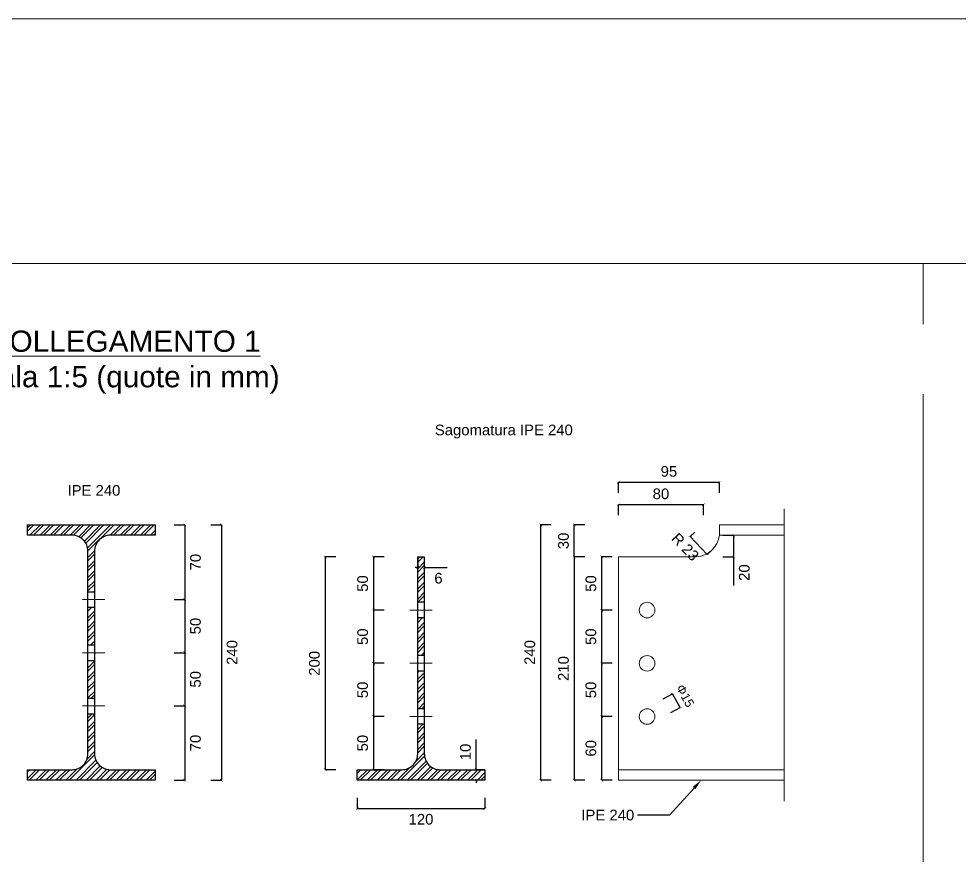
# Model space of a CAD drawing. Header units: millimetres. Extents: x 1415 to 3549, y 2194 to 4677.
# Drawn here: x 1782.547 to 1783.43, y 2313.634 to 2314.42 of the extents above; entities that cross this region are included whole.
import ezdxf
from ezdxf import colors
from ezdxf.entities.mleader import LeaderData, LeaderLine
from ezdxf.math import Vec2, Vec3

# ---------------------------------------------------------------- set-up
doc = ezdxf.new("R2010")
doc.units = ezdxf.units.MM
doc.linetypes.add('ACAD_ISO02W100', pattern=[15, 12, -3])
doc.linetypes.add('DASHDOT', pattern=[1, 0.5, -0.25, 0, -0.25])
doc.layers.get('0').update_dxf_attribs({"plot": 0})
for name, color, linetype, lineweight in [('Layer3', 7, 'Continuous', 15), ('Layer4', 7, 'Continuous', 15), ('quote', 252, 'Continuous', 5), ('sezionato particolari', 7, 'Continuous', 30), ('sezione', 18, 'ACAD_ISO02W100', 20)]:
    doc.layers.add(name, color=color, linetype=linetype, lineweight=lineweight)
doc.layers.add('retini', color=7, linetype='DASHDOT', lineweight=9, true_color=0x636466)
doc.styles.get("Standard").update_dxf_attribs({"font": 'arial.ttf'})
doc.dimstyles.new('quote acciaio', dxfattribs={"dimtxt": 0.01, "dimasz": 0.0025, "dimexe": 0, "dimexo": 0, "dimgap": 0.005, "dimtad": 2, "dimdec": 0, "dimlfac": 1000, "dimzin": 0, "dimdsep": 46, "dimtxsty": 'Standard', "dimblk": 'ARCHTICK', "dimcen": 0, "dimclre": 252, "dimadec": 0, "dimazin": 0, "dimtfac": 1, "dimtdec": 0, "dimtofl": 0, "dimtmove": 0, "dimatfit": 3, "dimfxl": 0.01, "dimfxlon": 1, "dimtolj": 1, "dimtzin": 0, "dimarcsym": 0})
pattern_1 = [(45, (0, 0), (-0.004714634464, 0.004714634464), []), (45, (0.003143, 0), (-0.004714634464, 0.004714634464), [])]

# ---------------------------------------------------------------- blocks, each defined once
blk = doc.blocks.new('_ArchTick')
at = {"color": 0, "linetype": 'ByBlock', "const_width": 0.15}
blk.add_lwpolyline([(-0.5, -0.5), (0.5, 0.5)], dxfattribs=at)
blk = doc.blocks.new('*D519')
at = {"layer": 'Defpoints', "color": 0, "transparency": 16777216}
for p in [(1782.92163, 2313.91389), (1782.83468, 2313.71389), (1782.92163, 2313.71389)]:
    blk.add_point(p, dxfattribs=at)
at = {"layer": 'quote', "color": 252, "lineweight": -2, "transparency": 16777216}
for p, q in [((1782.84468, 2313.91389), (1782.83468, 2313.91389)), ((1782.84468, 2313.71389), (1782.83468, 2313.71389))]:
    blk.add_line(p, q, dxfattribs=at)
at = {"layer": 'quote', "color": 0, "linetype": 'Continuous', "lineweight": -2, "transparency": 16777216}
blk.add_line((1782.83468, 2313.91389), (1782.83468, 2313.71389), dxfattribs=at)
at = {"layer": 'quote', "color": 0, "lineweight": -2, "transparency": 16777216, "xscale": 0.0025, "yscale": 0.0025, "zscale": 0.0025}
for p, rotation in [((1782.83468, 2313.91389), 90), ((1782.83468, 2313.71389), 270)]:
    blk.add_blockref('_ArchTick', p, dxfattribs=dict(at, rotation=rotation))
at = {"layer": 'quote', "color": 0, "transparency": 16777216, "insert": (1782.82458, 2313.81389), "char_height": 0.01, "attachment_point": 5, "rotation": 90}
blk.add_mtext('\\A1;200', dxfattribs=at)
blk = doc.blocks.new('*D487')
at = {"layer": 'Defpoints', "color": 0, "transparency": 16777216}
for p in [(1782.92163, 2313.91389), (1782.88, 2313.86389), (1782.89278, 2313.86389)]:
    blk.add_point(p, dxfattribs=at)
at = {"layer": 'quote', "color": 252, "lineweight": -2, "transparency": 16777216}
for p, q in [((1782.89, 2313.91389), (1782.88, 2313.91389)), ((1782.89, 2313.86389), (1782.88, 2313.86389))]:
    blk.add_line(p, q, dxfattribs=at)
at = {"layer": 'quote', "color": 0, "linetype": 'Continuous', "lineweight": -2, "transparency": 16777216}
blk.add_line((1782.88, 2313.91389), (1782.88, 2313.86389), dxfattribs=at)
at = {"layer": 'quote', "color": 0, "lineweight": -2, "transparency": 16777216, "xscale": 0.0025, "yscale": 0.0025, "zscale": 0.0025}
for p, rotation in [((1782.88, 2313.91389), 90), ((1782.88, 2313.86389), 270)]:
    blk.add_blockref('_ArchTick', p, dxfattribs=dict(at, rotation=rotation))
at = {"layer": 'quote', "color": 0, "transparency": 16777216, "insert": (1782.86989, 2313.88889), "char_height": 0.01, "attachment_point": 5, "rotation": 90}
blk.add_mtext('\\A1;50', dxfattribs=at)
blk = doc.blocks.new('*D488')
at = {"layer": 'Defpoints', "color": 0, "transparency": 16777216}
for p in [(1782.91419, 2313.86389), (1782.88, 2313.81389), (1782.90022, 2313.81389)]:
    blk.add_point(p, dxfattribs=at)
at = {"layer": 'quote', "color": 252, "lineweight": -2, "transparency": 16777216}
for p, q in [((1782.89, 2313.86389), (1782.88, 2313.86389)), ((1782.89, 2313.81389), (1782.88, 2313.81389))]:
    blk.add_line(p, q, dxfattribs=at)
at = {"layer": 'quote', "color": 0, "linetype": 'Continuous', "lineweight": -2, "transparency": 16777216}
blk.add_line((1782.88, 2313.86389), (1782.88, 2313.81389), dxfattribs=at)
at = {"layer": 'quote', "color": 0, "lineweight": -2, "transparency": 16777216, "xscale": 0.0025, "yscale": 0.0025, "zscale": 0.0025}
for p, rotation in [((1782.88, 2313.86389), 90), ((1782.88, 2313.81389), 270)]:
    blk.add_blockref('_ArchTick', p, dxfattribs=dict(at, rotation=rotation))
at = {"layer": 'quote', "color": 0, "transparency": 16777216, "insert": (1782.86989, 2313.83889), "char_height": 0.01, "attachment_point": 5, "rotation": 90}
blk.add_mtext('\\A1;50', dxfattribs=at)
blk = doc.blocks.new('*D489')
at = {"layer": 'Defpoints', "color": 0, "transparency": 16777216}
for p in [(1782.91419, 2313.81389), (1782.88, 2313.76389), (1782.90022, 2313.76389)]:
    blk.add_point(p, dxfattribs=at)
at = {"layer": 'quote', "color": 252, "lineweight": -2, "transparency": 16777216}
for p, q in [((1782.89, 2313.81389), (1782.88, 2313.81389)), ((1782.89, 2313.76389), (1782.88, 2313.76389))]:
    blk.add_line(p, q, dxfattribs=at)
at = {"layer": 'quote', "color": 0, "linetype": 'Continuous', "lineweight": -2, "transparency": 16777216}
blk.add_line((1782.88, 2313.81389), (1782.88, 2313.76389), dxfattribs=at)
at = {"layer": 'quote', "color": 0, "lineweight": -2, "transparency": 16777216, "xscale": 0.0025, "yscale": 0.0025, "zscale": 0.0025}
for p, rotation in [((1782.88, 2313.81389), 90), ((1782.88, 2313.76389), 270)]:
    blk.add_blockref('_ArchTick', p, dxfattribs=dict(at, rotation=rotation))
at = {"layer": 'quote', "color": 0, "transparency": 16777216, "insert": (1782.86989, 2313.78889), "char_height": 0.01, "attachment_point": 5, "rotation": 90}
blk.add_mtext('\\A1;50', dxfattribs=at)
blk = doc.blocks.new('*D490')
at = {"layer": 'Defpoints', "color": 0, "transparency": 16777216}
for p in [(1782.91946, 2313.76389), (1782.88, 2313.71389), (1782.90022, 2313.71389)]:
    blk.add_point(p, dxfattribs=at)
at = {"layer": 'quote', "color": 252, "lineweight": -2, "transparency": 16777216}
for p, q in [((1782.89, 2313.76389), (1782.88, 2313.76389)), ((1782.89, 2313.71389), (1782.88, 2313.71389))]:
    blk.add_line(p, q, dxfattribs=at)
at = {"layer": 'quote', "color": 0, "linetype": 'Continuous', "lineweight": -2, "transparency": 16777216}
blk.add_line((1782.88, 2313.76389), (1782.88, 2313.71389), dxfattribs=at)
at = {"layer": 'quote', "color": 0, "lineweight": -2, "transparency": 16777216, "xscale": 0.0025, "yscale": 0.0025, "zscale": 0.0025}
for p, rotation in [((1782.88, 2313.76389), 90), ((1782.88, 2313.71389), 270)]:
    blk.add_blockref('_ArchTick', p, dxfattribs=dict(at, rotation=rotation))
at = {"layer": 'quote', "color": 0, "transparency": 16777216, "insert": (1782.86989, 2313.73889), "char_height": 0.01, "attachment_point": 5, "rotation": 90}
blk.add_mtext('\\A1;50', dxfattribs=at)
blk = doc.blocks.new('*D520')
at = {"layer": 'Defpoints', "color": 0, "transparency": 16777216}
for p in [(1782.86473, 2313.70409), (1782.98473, 2313.70409), (1782.98473, 2313.67736)]:
    blk.add_point(p, dxfattribs=at)
at = {"layer": 'quote', "color": 252, "lineweight": -2, "transparency": 16777216}
for p, q in [((1782.86473, 2313.68736), (1782.86473, 2313.67736)), ((1782.98473, 2313.68736), (1782.98473, 2313.67736))]:
    blk.add_line(p, q, dxfattribs=at)
at = {"layer": 'quote', "color": 0, "linetype": 'Continuous', "lineweight": -2, "transparency": 16777216}
blk.add_line((1782.86473, 2313.67736), (1782.98473, 2313.67736), dxfattribs=at)
at = {"layer": 'quote', "color": 0, "lineweight": -2, "transparency": 16777216, "xscale": 0.0025, "yscale": 0.0025, "zscale": 0.0025, "rotation": 180}
blk.add_blockref('_ArchTick', (1782.86473, 2313.67736), dxfattribs=at)
at = {"layer": 'quote', "color": 0, "lineweight": -2, "transparency": 16777216, "xscale": 0.0025, "yscale": 0.0025, "zscale": 0.0025}
blk.add_blockref('_ArchTick', (1782.98473, 2313.67736), dxfattribs=at)
at = {"layer": 'quote', "color": 0, "transparency": 16777216, "insert": (1782.92473, 2313.66725), "char_height": 0.01, "attachment_point": 5}
blk.add_mtext('\\A1;120', dxfattribs=at)
blk = doc.blocks.new('*D521')
at = {"layer": 'Defpoints', "color": 0, "transparency": 16777216}
for p in [(1782.92163, 2313.91389), (1782.92783, 2313.91389), (1782.92783, 2313.90392)]:
    blk.add_point(p, dxfattribs=at)
at = {"layer": 'quote', "color": 252, "lineweight": -2, "transparency": 16777216}
for p, q in [((1782.92163, 2313.91389), (1782.92163, 2313.90392)), ((1782.92783, 2313.91389), (1782.92783, 2313.90392))]:
    blk.add_line(p, q, dxfattribs=at)
at = {"layer": 'quote', "color": 0, "linetype": 'Continuous', "lineweight": -2, "transparency": 16777216}
for p, q in [((1782.92163, 2313.90392), (1782.91913, 2313.90392)), ((1782.92783, 2313.90392), (1782.94944, 2313.90392))]:
    blk.add_line(p, q, dxfattribs=at)
at = {"layer": 'quote', "color": 0, "lineweight": -2, "transparency": 16777216, "xscale": 0.0025, "yscale": 0.0025, "zscale": 0.0025}
blk.add_blockref('_ArchTick', (1782.92163, 2313.90392), dxfattribs=at)
at = {"layer": 'quote', "color": 0, "lineweight": -2, "transparency": 16777216, "xscale": 0.0025, "yscale": 0.0025, "zscale": 0.0025, "rotation": 180}
blk.add_blockref('_ArchTick', (1782.92783, 2313.90392), dxfattribs=at)
at = {"layer": 'quote', "color": 0, "transparency": 16777216, "insert": (1782.94114, 2313.89381), "char_height": 0.01, "attachment_point": 5}
blk.add_mtext('\\A1;6', dxfattribs=at)
blk = doc.blocks.new('*D523')
at = {"layer": 'Defpoints', "color": 0, "transparency": 16777216}
for p in [(1782.97661, 2313.71389), (1782.98473, 2313.71389), (1782.98473, 2313.70409)]:
    blk.add_point(p, dxfattribs=at)
at = {"layer": 'quote', "color": 0, "linetype": 'Continuous', "lineweight": -2, "transparency": 16777216}
for p, q in [((1782.97661, 2313.71389), (1782.97661, 2313.74224)), ((1782.97661, 2313.70409), (1782.97661, 2313.70159))]:
    blk.add_line(p, q, dxfattribs=at)
at = {"layer": 'quote', "color": 252, "lineweight": -2, "transparency": 16777216}
for p, q in [((1782.98473, 2313.71389), (1782.97661, 2313.71389)), ((1782.98473, 2313.70409), (1782.97661, 2313.70409))]:
    blk.add_line(p, q, dxfattribs=at)
at = {"layer": 'quote', "color": 0, "lineweight": -2, "transparency": 16777216, "xscale": 0.0025, "yscale": 0.0025, "zscale": 0.0025}
for p, rotation in [((1782.97661, 2313.71389), 270), ((1782.97661, 2313.70409), 90)]:
    blk.add_blockref('_ArchTick', p, dxfattribs=dict(at, rotation=rotation))
at = {"layer": 'quote', "color": 0, "transparency": 16777216, "insert": (1782.96651, 2313.73057), "char_height": 0.01, "attachment_point": 5, "rotation": 90}
blk.add_mtext('\\A1;10', dxfattribs=at)
blk = doc.blocks.new('*D524')
at = {"layer": 'Defpoints', "color": 0, "transparency": 16777216}
for p in [(1783.09451, 2313.76389), (1783.13719, 2313.76389), (1783.11019, 2313.70409)]:
    blk.add_point(p, dxfattribs=at)
at = {"layer": 'quote', "color": 252, "lineweight": -2, "transparency": 16777216}
for p, q in [((1783.10451, 2313.76389), (1783.09451, 2313.76389)), ((1783.10451, 2313.70409), (1783.09451, 2313.70409))]:
    blk.add_line(p, q, dxfattribs=at)
at = {"layer": 'quote', "color": 0, "linetype": 'Continuous', "lineweight": -2, "transparency": 16777216}
blk.add_line((1783.09451, 2313.70409), (1783.09451, 2313.76389), dxfattribs=at)
at = {"layer": 'quote', "color": 0, "lineweight": -2, "transparency": 16777216, "xscale": 0.0025, "yscale": 0.0025, "zscale": 0.0025}
for p, rotation in [((1783.09451, 2313.76389), 90), ((1783.09451, 2313.70409), 270)]:
    blk.add_blockref('_ArchTick', p, dxfattribs=dict(at, rotation=rotation))
at = {"layer": 'quote', "color": 0, "transparency": 16777216, "insert": (1783.0844, 2313.73399), "char_height": 0.01, "attachment_point": 5, "rotation": 90}
blk.add_mtext('\\A1;60', dxfattribs=at)
blk = doc.blocks.new('*D525')
at = {"layer": 'Defpoints', "color": 0, "transparency": 16777216}
for p in [(1783.09451, 2313.81389), (1783.13719, 2313.81389), (1783.13719, 2313.76389)]:
    blk.add_point(p, dxfattribs=at)
at = {"layer": 'quote', "color": 252, "lineweight": -2, "transparency": 16777216}
for p, q in [((1783.10451, 2313.81389), (1783.09451, 2313.81389)), ((1783.10451, 2313.76389), (1783.09451, 2313.76389))]:
    blk.add_line(p, q, dxfattribs=at)
at = {"layer": 'quote', "color": 0, "linetype": 'Continuous', "lineweight": -2, "transparency": 16777216}
blk.add_line((1783.09451, 2313.76389), (1783.09451, 2313.81389), dxfattribs=at)
at = {"layer": 'quote', "color": 0, "lineweight": -2, "transparency": 16777216, "xscale": 0.0025, "yscale": 0.0025, "zscale": 0.0025}
for p, rotation in [((1783.09451, 2313.81389), 90), ((1783.09451, 2313.76389), 270)]:
    blk.add_blockref('_ArchTick', p, dxfattribs=dict(at, rotation=rotation))
at = {"layer": 'quote', "color": 0, "transparency": 16777216, "insert": (1783.0844, 2313.78889), "char_height": 0.01, "attachment_point": 5, "rotation": 90}
blk.add_mtext('\\A1;50', dxfattribs=at)
blk = doc.blocks.new('*D526')
at = {"layer": 'Defpoints', "color": 0, "transparency": 16777216}
for p in [(1783.09451, 2313.86389), (1783.13719, 2313.86389), (1783.13719, 2313.81389)]:
    blk.add_point(p, dxfattribs=at)
at = {"layer": 'quote', "color": 252, "lineweight": -2, "transparency": 16777216}
for p, q in [((1783.10451, 2313.86389), (1783.09451, 2313.86389)), ((1783.10451, 2313.81389), (1783.09451, 2313.81389))]:
    blk.add_line(p, q, dxfattribs=at)
at = {"layer": 'quote', "color": 0, "linetype": 'Continuous', "lineweight": -2, "transparency": 16777216}
blk.add_line((1783.09451, 2313.81389), (1783.09451, 2313.86389), dxfattribs=at)
at = {"layer": 'quote', "color": 0, "lineweight": -2, "transparency": 16777216, "xscale": 0.0025, "yscale": 0.0025, "zscale": 0.0025}
for p, rotation in [((1783.09451, 2313.86389), 90), ((1783.09451, 2313.81389), 270)]:
    blk.add_blockref('_ArchTick', p, dxfattribs=dict(at, rotation=rotation))
at = {"layer": 'quote', "color": 0, "transparency": 16777216, "insert": (1783.0844, 2313.83889), "char_height": 0.01, "attachment_point": 5, "rotation": 90}
blk.add_mtext('\\A1;50', dxfattribs=at)
blk = doc.blocks.new('*D527')
at = {"layer": 'Defpoints', "color": 0, "transparency": 16777216}
for p in [(1783.09451, 2313.91389), (1783.13719, 2313.91389), (1783.13719, 2313.86389)]:
    blk.add_point(p, dxfattribs=at)
at = {"layer": 'quote', "color": 252, "lineweight": -2, "transparency": 16777216}
for p, q in [((1783.10451, 2313.91389), (1783.09451, 2313.91389)), ((1783.10451, 2313.86389), (1783.09451, 2313.86389))]:
    blk.add_line(p, q, dxfattribs=at)
at = {"layer": 'quote', "color": 0, "linetype": 'Continuous', "lineweight": -2, "transparency": 16777216}
blk.add_line((1783.09451, 2313.86389), (1783.09451, 2313.91389), dxfattribs=at)
at = {"layer": 'quote', "color": 0, "lineweight": -2, "transparency": 16777216, "xscale": 0.0025, "yscale": 0.0025, "zscale": 0.0025}
for p, rotation in [((1783.09451, 2313.91389), 90), ((1783.09451, 2313.86389), 270)]:
    blk.add_blockref('_ArchTick', p, dxfattribs=dict(at, rotation=rotation))
at = {"layer": 'quote', "color": 0, "transparency": 16777216, "insert": (1783.0844, 2313.88889), "char_height": 0.01, "attachment_point": 5, "rotation": 90}
blk.add_mtext('\\A1;50', dxfattribs=at)
blk = doc.blocks.new('*D528')
at = {"layer": 'Defpoints', "color": 0, "transparency": 16777216}
for p in [(1783.06873, 2313.94409), (1783.20519, 2313.94409), (1783.11019, 2313.91389)]:
    blk.add_point(p, dxfattribs=at)
at = {"layer": 'quote', "color": 252, "lineweight": -2, "transparency": 16777216}
for p, q in [((1783.07873, 2313.94409), (1783.06873, 2313.94409)), ((1783.07873, 2313.91389), (1783.06873, 2313.91389))]:
    blk.add_line(p, q, dxfattribs=at)
at = {"layer": 'quote', "color": 0, "linetype": 'Continuous', "lineweight": -2, "transparency": 16777216}
blk.add_line((1783.06873, 2313.91389), (1783.06873, 2313.94409), dxfattribs=at)
at = {"layer": 'quote', "color": 0, "lineweight": -2, "transparency": 16777216, "xscale": 0.0025, "yscale": 0.0025, "zscale": 0.0025}
for p, rotation in [((1783.06873, 2313.94409), 90), ((1783.06873, 2313.91389), 270)]:
    blk.add_blockref('_ArchTick', p, dxfattribs=dict(at, rotation=rotation))
at = {"layer": 'quote', "color": 0, "transparency": 16777216, "insert": (1783.05863, 2313.92899), "char_height": 0.01, "attachment_point": 5, "rotation": 90}
blk.add_mtext('\\A1;30', dxfattribs=at)
blk = doc.blocks.new('*D506')
at = {"layer": 'Defpoints', "color": 0, "transparency": 16777216}
for p in [(1783.11019, 2313.91389), (1783.06873, 2313.70409), (1783.11019, 2313.70409)]:
    blk.add_point(p, dxfattribs=at)
at = {"layer": 'quote', "color": 252, "lineweight": -2, "transparency": 16777216}
for p, q in [((1783.07873, 2313.91389), (1783.06873, 2313.91389)), ((1783.07873, 2313.70409), (1783.06873, 2313.70409))]:
    blk.add_line(p, q, dxfattribs=at)
at = {"layer": 'quote', "color": 0, "linetype": 'Continuous', "lineweight": -2, "transparency": 16777216}
blk.add_line((1783.06873, 2313.91389), (1783.06873, 2313.70409), dxfattribs=at)
at = {"layer": 'quote', "color": 0, "lineweight": -2, "transparency": 16777216, "xscale": 0.0025, "yscale": 0.0025, "zscale": 0.0025}
for p, rotation in [((1783.06873, 2313.91389), 90), ((1783.06873, 2313.70409), 270)]:
    blk.add_blockref('_ArchTick', p, dxfattribs=dict(at, rotation=rotation))
at = {"layer": 'quote', "color": 0, "transparency": 16777216, "insert": (1783.05863, 2313.80899), "char_height": 0.01, "attachment_point": 5, "rotation": 90}
blk.add_mtext('\\A1;210', dxfattribs=at)
blk = doc.blocks.new('*D484')
at = {"layer": 'Defpoints', "color": 0, "transparency": 16777216}
for p in [(1783.19019, 2313.96301), (1783.11019, 2313.91389), (1783.19019, 2313.91389)]:
    blk.add_point(p, dxfattribs=at)
at = {"layer": 'quote', "color": 252, "lineweight": -2, "transparency": 16777216}
for p, q in [((1783.11019, 2313.95301), (1783.11019, 2313.96301)), ((1783.19019, 2313.95301), (1783.19019, 2313.96301))]:
    blk.add_line(p, q, dxfattribs=at)
at = {"layer": 'quote', "color": 0, "linetype": 'Continuous', "lineweight": -2, "transparency": 16777216}
blk.add_line((1783.11019, 2313.96301), (1783.19019, 2313.96301), dxfattribs=at)
at = {"layer": 'quote', "color": 0, "lineweight": -2, "transparency": 16777216, "xscale": 0.0025, "yscale": 0.0025, "zscale": 0.0025, "rotation": 180}
blk.add_blockref('_ArchTick', (1783.11019, 2313.96301), dxfattribs=at)
at = {"layer": 'quote', "color": 0, "lineweight": -2, "transparency": 16777216, "xscale": 0.0025, "yscale": 0.0025, "zscale": 0.0025}
blk.add_blockref('_ArchTick', (1783.19019, 2313.96301), dxfattribs=at)
at = {"layer": 'quote', "color": 0, "transparency": 16777216, "insert": (1783.15019, 2313.97312), "char_height": 0.01, "attachment_point": 5}
blk.add_mtext('\\A1;80', dxfattribs=at)
blk = doc.blocks.new('*D485')
at = {"layer": 'Defpoints', "color": 0, "transparency": 16777216}
for p in [(1783.20519, 2313.98412), (1783.20519, 2313.94409), (1783.11019, 2313.91389)]:
    blk.add_point(p, dxfattribs=at)
at = {"layer": 'quote', "color": 252, "lineweight": -2, "transparency": 16777216}
for p, q in [((1783.11019, 2313.97412), (1783.11019, 2313.98412)), ((1783.20519, 2313.97412), (1783.20519, 2313.98412))]:
    blk.add_line(p, q, dxfattribs=at)
at = {"layer": 'quote', "color": 0, "linetype": 'Continuous', "lineweight": -2, "transparency": 16777216}
blk.add_line((1783.11019, 2313.98412), (1783.20519, 2313.98412), dxfattribs=at)
at = {"layer": 'quote', "color": 0, "lineweight": -2, "transparency": 16777216, "xscale": 0.0025, "yscale": 0.0025, "zscale": 0.0025, "rotation": 180}
blk.add_blockref('_ArchTick', (1783.11019, 2313.98412), dxfattribs=at)
at = {"layer": 'quote', "color": 0, "lineweight": -2, "transparency": 16777216, "xscale": 0.0025, "yscale": 0.0025, "zscale": 0.0025}
blk.add_blockref('_ArchTick', (1783.20519, 2313.98412), dxfattribs=at)
at = {"layer": 'quote', "color": 0, "transparency": 16777216, "insert": (1783.15769, 2313.99423), "char_height": 0.01, "attachment_point": 5}
blk.add_mtext('\\A1;95', dxfattribs=at)
blk = doc.blocks.new('*D486')
at = {"layer": 'Defpoints', "color": 0, "transparency": 16777216}
for p in [(1783.20519, 2313.93429), (1783.18344, 2313.91389), (1783.21846, 2313.91389)]:
    blk.add_point(p, dxfattribs=at)
at = {"layer": 'quote', "color": 252, "lineweight": -2, "transparency": 16777216}
for p, q in [((1783.20846, 2313.93429), (1783.21846, 2313.93429)), ((1783.20846, 2313.91389), (1783.21846, 2313.91389))]:
    blk.add_line(p, q, dxfattribs=at)
at = {"layer": 'quote', "color": 0, "linetype": 'Continuous', "lineweight": -2, "transparency": 16777216}
for p, q in [((1783.21846, 2313.93429), (1783.21846, 2313.91389)), ((1783.21846, 2313.91389), (1783.21846, 2313.88693))]:
    blk.add_line(p, q, dxfattribs=at)
at = {"layer": 'quote', "color": 0, "lineweight": -2, "transparency": 16777216, "xscale": 0.0025, "yscale": 0.0025, "zscale": 0.0025}
for p, rotation in [((1783.21846, 2313.93429), 90), ((1783.21846, 2313.91389), 270)]:
    blk.add_blockref('_ArchTick', p, dxfattribs=dict(at, rotation=rotation))
at = {"layer": 'quote', "color": 0, "transparency": 16777216, "insert": (1783.22857, 2313.89916), "char_height": 0.01, "attachment_point": 5, "rotation": 90}
blk.add_mtext('\\A1;20', dxfattribs=at)
blk = doc.blocks.new('*D529')
at = {"layer": 'Defpoints', "color": 0, "transparency": 16777216}
for p in [(1783.17774, 2313.93308), (1783.18207, 2313.93714), (1783.19801, 2313.92016)]:
    blk.add_point(p, dxfattribs=at)
at = {"layer": 'quote', "color": 252, "lineweight": -2, "transparency": 16777216}
for p, q in [((1783.18207, 2313.93714), (1783.17774, 2313.93308)), ((1783.19801, 2313.92016), (1783.19368, 2313.9161))]:
    blk.add_line(p, q, dxfattribs=at)
at = {"layer": 'quote', "color": 0, "linetype": 'Continuous', "lineweight": -2, "transparency": 16777216}
blk.add_line((1783.19368, 2313.9161), (1783.17774, 2313.93308), dxfattribs=at)
at = {"layer": 'quote', "color": 0, "lineweight": -2, "transparency": 16777216, "xscale": 0.0025, "yscale": 0.0025, "zscale": 0.0025}
for p, rotation in [((1783.17774, 2313.93308), 133.1655309678249), ((1783.19368, 2313.9161), 313.1655309678248)]:
    blk.add_blockref('_ArchTick', p, dxfattribs=dict(at, rotation=rotation))
at = {"layer": 'quote', "color": 0, "transparency": 16777216, "insert": (1783.17308, 2313.92328), "char_height": 0.01, "attachment_point": 5, "rotation": 313.16553}
blk.add_mtext('\\A1;R 23', dxfattribs=at)
blk = doc.blocks.new('*D507')
at = {"layer": 'Defpoints', "color": 0, "transparency": 16777216}
for p in [(1783.16114, 2313.78528), (1783.13368, 2313.77034), (1783.14069, 2313.75745)]:
    blk.add_point(p, dxfattribs=at)
at = {"layer": 'quote', "color": 252, "lineweight": -2, "transparency": 16777216}
for p, q in [((1783.15236, 2313.7805), (1783.16114, 2313.78528)), ((1783.15937, 2313.76761), (1783.16815, 2313.77239))]:
    blk.add_line(p, q, dxfattribs=at)
at = {"layer": 'quote', "color": 0, "linetype": 'Continuous', "lineweight": -2, "transparency": 16777216}
blk.add_line((1783.16815, 2313.77239), (1783.16114, 2313.78528), dxfattribs=at)
at = {"layer": 'quote', "color": 0, "lineweight": -2, "transparency": 16777216, "xscale": 0.0025, "yscale": 0.0025, "zscale": 0.0025}
for p, rotation in [((1783.16114, 2313.78528), 118.551505204819), ((1783.16815, 2313.77239), 298.551505204819)]:
    blk.add_blockref('_ArchTick', p, dxfattribs=dict(at, rotation=rotation))
at = {"layer": 'quote', "color": 0, "transparency": 16777216, "insert": (1783.17294, 2313.78335), "char_height": 0.01, "attachment_point": 5, "rotation": 298.55151}
blk.add_mtext('\\A1;{\\H0.83333x;Φ15}', dxfattribs=at)
blk = doc.blocks.new('*D532')
at = {"layer": 'Defpoints', "color": 0, "transparency": 16777216}
for p in [(1783.20519, 2313.94409), (1783.03711, 2313.70409), (1783.20519, 2313.70409)]:
    blk.add_point(p, dxfattribs=at)
at = {"layer": 'quote', "color": 252, "lineweight": -2, "transparency": 16777216}
for p, q in [((1783.04711, 2313.94409), (1783.03711, 2313.94409)), ((1783.04711, 2313.70409), (1783.03711, 2313.70409))]:
    blk.add_line(p, q, dxfattribs=at)
at = {"layer": 'quote', "color": 0, "linetype": 'Continuous', "lineweight": -2, "transparency": 16777216}
blk.add_line((1783.03711, 2313.94409), (1783.03711, 2313.70409), dxfattribs=at)
at = {"layer": 'quote', "color": 0, "lineweight": -2, "transparency": 16777216, "xscale": 0.0025, "yscale": 0.0025, "zscale": 0.0025}
for p, rotation in [((1783.03711, 2313.94409), 90), ((1783.03711, 2313.70409), 270)]:
    blk.add_blockref('_ArchTick', p, dxfattribs=dict(at, rotation=rotation))
at = {"layer": 'quote', "color": 0, "transparency": 16777216, "insert": (1783.027, 2313.82409), "char_height": 0.01, "attachment_point": 5, "rotation": 90}
blk.add_mtext('\\A1;240', dxfattribs=at)
blk = doc.blocks.new('*D533')
at = {"layer": 'Defpoints', "color": 0, "transparency": 16777216}
for p in [(1782.55485, 2313.94409), (1782.61175, 2313.87389), (1782.70269, 2313.87389)]:
    blk.add_point(p, dxfattribs=at)
at = {"layer": 'quote', "color": 252, "lineweight": -2, "transparency": 16777216}
for p, q in [((1782.69269, 2313.94409), (1782.70269, 2313.94409)), ((1782.69269, 2313.87389), (1782.70269, 2313.87389))]:
    blk.add_line(p, q, dxfattribs=at)
at = {"layer": 'quote', "color": 0, "linetype": 'Continuous', "lineweight": -2, "transparency": 16777216}
blk.add_line((1782.70269, 2313.94409), (1782.70269, 2313.87389), dxfattribs=at)
at = {"layer": 'quote', "color": 0, "lineweight": -2, "transparency": 16777216, "xscale": 0.0025, "yscale": 0.0025, "zscale": 0.0025}
for p, rotation in [((1782.70269, 2313.94409), 90), ((1782.70269, 2313.87389), 270)]:
    blk.add_blockref('_ArchTick', p, dxfattribs=dict(at, rotation=rotation))
at = {"layer": 'quote', "color": 0, "transparency": 16777216, "insert": (1782.7128, 2313.90899), "char_height": 0.01, "attachment_point": 5, "rotation": 90}
blk.add_mtext('\\A1;70', dxfattribs=at)
blk = doc.blocks.new('*D534')
at = {"layer": 'Defpoints', "color": 0, "transparency": 16777216}
for p in [(1782.61175, 2313.87389), (1782.61175, 2313.82389), (1782.70269, 2313.82389)]:
    blk.add_point(p, dxfattribs=at)
at = {"layer": 'quote', "color": 252, "lineweight": -2, "transparency": 16777216}
for p, q in [((1782.69269, 2313.87389), (1782.70269, 2313.87389)), ((1782.69269, 2313.82389), (1782.70269, 2313.82389))]:
    blk.add_line(p, q, dxfattribs=at)
at = {"layer": 'quote', "color": 0, "linetype": 'Continuous', "lineweight": -2, "transparency": 16777216}
blk.add_line((1782.70269, 2313.87389), (1782.70269, 2313.82389), dxfattribs=at)
at = {"layer": 'quote', "color": 0, "lineweight": -2, "transparency": 16777216, "xscale": 0.0025, "yscale": 0.0025, "zscale": 0.0025}
for p, rotation in [((1782.70269, 2313.87389), 90), ((1782.70269, 2313.82389), 270)]:
    blk.add_blockref('_ArchTick', p, dxfattribs=dict(at, rotation=rotation))
at = {"layer": 'quote', "color": 0, "transparency": 16777216, "insert": (1782.7128, 2313.84889), "char_height": 0.01, "attachment_point": 5, "rotation": 90}
blk.add_mtext('\\A1;50', dxfattribs=at)
blk = doc.blocks.new('*D535')
at = {"layer": 'Defpoints', "color": 0, "transparency": 16777216}
for p in [(1782.61175, 2313.82389), (1782.61175, 2313.77389), (1782.70269, 2313.77389)]:
    blk.add_point(p, dxfattribs=at)
at = {"layer": 'quote', "color": 252, "lineweight": -2, "transparency": 16777216}
for p, q in [((1782.69269, 2313.82389), (1782.70269, 2313.82389)), ((1782.69269, 2313.77389), (1782.70269, 2313.77389))]:
    blk.add_line(p, q, dxfattribs=at)
at = {"layer": 'quote', "color": 0, "linetype": 'Continuous', "lineweight": -2, "transparency": 16777216}
blk.add_line((1782.70269, 2313.82389), (1782.70269, 2313.77389), dxfattribs=at)
at = {"layer": 'quote', "color": 0, "lineweight": -2, "transparency": 16777216, "xscale": 0.0025, "yscale": 0.0025, "zscale": 0.0025}
for p, rotation in [((1782.70269, 2313.82389), 90), ((1782.70269, 2313.77389), 270)]:
    blk.add_blockref('_ArchTick', p, dxfattribs=dict(at, rotation=rotation))
at = {"layer": 'quote', "color": 0, "transparency": 16777216, "insert": (1782.7128, 2313.79889), "char_height": 0.01, "attachment_point": 5, "rotation": 90}
blk.add_mtext('\\A1;50', dxfattribs=at)
blk = doc.blocks.new('*D536')
at = {"layer": 'Defpoints', "color": 0, "transparency": 16777216}
for p in [(1782.61175, 2313.77389), (1782.61175, 2313.70409), (1782.70269, 2313.70409)]:
    blk.add_point(p, dxfattribs=at)
at = {"layer": 'quote', "color": 252, "lineweight": -2, "transparency": 16777216}
for p, q in [((1782.69269, 2313.77389), (1782.70269, 2313.77389)), ((1782.69269, 2313.70409), (1782.70269, 2313.70409))]:
    blk.add_line(p, q, dxfattribs=at)
at = {"layer": 'quote', "color": 0, "linetype": 'Continuous', "lineweight": -2, "transparency": 16777216}
blk.add_line((1782.70269, 2313.77389), (1782.70269, 2313.70409), dxfattribs=at)
at = {"layer": 'quote', "color": 0, "lineweight": -2, "transparency": 16777216, "xscale": 0.0025, "yscale": 0.0025, "zscale": 0.0025}
for p, rotation in [((1782.70269, 2313.77389), 90), ((1782.70269, 2313.70409), 270)]:
    blk.add_blockref('_ArchTick', p, dxfattribs=dict(at, rotation=rotation))
at = {"layer": 'quote', "color": 0, "transparency": 16777216, "insert": (1782.7128, 2313.73899), "char_height": 0.01, "attachment_point": 5, "rotation": 90}
blk.add_mtext('\\A1;70', dxfattribs=at)
blk = doc.blocks.new('*D547')
at = {"layer": 'Defpoints', "color": 0, "transparency": 16777216}
for p in [(1782.55485, 2313.94409), (1782.55485, 2313.70409), (1782.73711, 2313.70409)]:
    blk.add_point(p, dxfattribs=at)
at = {"layer": 'quote', "color": 252, "lineweight": -2, "transparency": 16777216}
for p, q in [((1782.72711, 2313.94409), (1782.73711, 2313.94409)), ((1782.72711, 2313.70409), (1782.73711, 2313.70409))]:
    blk.add_line(p, q, dxfattribs=at)
at = {"layer": 'quote', "color": 0, "linetype": 'Continuous', "lineweight": -2, "transparency": 16777216}
blk.add_line((1782.73711, 2313.94409), (1782.73711, 2313.70409), dxfattribs=at)
at = {"layer": 'quote', "color": 0, "lineweight": -2, "transparency": 16777216, "xscale": 0.0025, "yscale": 0.0025, "zscale": 0.0025}
for p, rotation in [((1782.73711, 2313.94409), 90), ((1782.73711, 2313.70409), 270)]:
    blk.add_blockref('_ArchTick', p, dxfattribs=dict(at, rotation=rotation))
at = {"layer": 'quote', "color": 0, "transparency": 16777216, "insert": (1782.74721, 2313.82409), "char_height": 0.01, "attachment_point": 5, "rotation": 90}
blk.add_mtext('\\A1;240', dxfattribs=at)

msp = doc.modelspace()

# ---------------------------------------------------------------- hatches: boundary and pattern name
at = {"layer": 'retini', "transparency": 33554687}
h = msp.add_hatch(dxfattribs=at)
h.set_pattern_fill('ANSI32', color=256, scale=0.0007)
h.set_pattern_definition(pattern_1)
edge = h.paths.add_edge_path()
edge.add_line((1782.61175, 2313.88123), (1782.61485, 2313.88123))
edge.add_line((1782.61485, 2313.88123), (1782.61485, 2313.94409))
edge.add_line((1782.61485, 2313.94409), (1782.55485, 2313.94409))
edge.add_line((1782.55485, 2313.94409), (1782.55485, 2313.93429))
edge.add_line((1782.55485, 2313.93429), (1782.59675, 2313.93429))
edge.add_arc((1782.59675, 2313.91929), 0.015, 0, 90, ccw=False)
edge.add_line((1782.61175, 2313.91929), (1782.61175, 2313.88123))
edge = h.paths.add_edge_path()
edge.add_line((1782.61485, 2313.88123), (1782.61795, 2313.88123))
edge.add_line((1782.61795, 2313.88123), (1782.61795, 2313.91929))
edge.add_arc((1782.63295, 2313.91929), 0.015, 90, 180, ccw=False)
edge.add_line((1782.63295, 2313.93429), (1782.67485, 2313.93429))
edge.add_line((1782.67485, 2313.93429), (1782.67485, 2313.94409))
edge.add_line((1782.67485, 2313.94409), (1782.61485, 2313.94409))
edge.add_line((1782.61485, 2313.94409), (1782.61485, 2313.88123))
h.paths.add_polyline_path([(1782.61175, 2313.83123), (1782.61485, 2313.83123), (1782.61485, 2313.86656), (1782.61175, 2313.86656)])
h.paths.add_polyline_path([(1782.61485, 2313.83123), (1782.61795, 2313.83123), (1782.61795, 2313.86656), (1782.61485, 2313.86656)])
h.paths.add_polyline_path([(1782.61175, 2313.78123), (1782.61485, 2313.78123), (1782.61485, 2313.81656), (1782.61175, 2313.81656)])
edge = h.paths.add_edge_path()
edge.add_line((1782.61485, 2313.76656), (1782.61175, 2313.76656))
edge.add_line((1782.61175, 2313.76656), (1782.61175, 2313.72889))
edge.add_arc((1782.59675, 2313.72889), 0.015, -90, 0, ccw=False)
edge.add_line((1782.59675, 2313.71389), (1782.55485, 2313.71389))
edge.add_line((1782.55485, 2313.71389), (1782.55485, 2313.70409))
edge.add_line((1782.55485, 2313.70409), (1782.61485, 2313.70409))
edge.add_line((1782.61485, 2313.70409), (1782.61485, 2313.76656))
h.paths.add_polyline_path([(1782.61485, 2313.78123), (1782.61795, 2313.78123), (1782.61795, 2313.81656), (1782.61485, 2313.81656)])
edge = h.paths.add_edge_path()
edge.add_line((1782.61795, 2313.76656), (1782.61485, 2313.76656))
edge.add_line((1782.61485, 2313.76656), (1782.61485, 2313.70409))
edge.add_line((1782.61485, 2313.70409), (1782.67485, 2313.70409))
edge.add_line((1782.67485, 2313.70409), (1782.67485, 2313.71389))
edge.add_line((1782.67485, 2313.71389), (1782.63295, 2313.71389))
edge.add_arc((1782.63295, 2313.72889), 0.015, 180, 270, ccw=False)
edge.add_line((1782.61795, 2313.72889), (1782.61795, 2313.76656))
h = msp.add_hatch(dxfattribs=at)
h.set_pattern_fill('ANSI32', color=256, scale=0.0007)
h.set_pattern_definition(pattern_1)
h.paths.add_polyline_path([(1782.92473, 2313.70409), (1782.98473, 2313.70409), (1782.98473, 2313.71389), (1782.94283, 2313.71389, -0.414214), (1782.92783, 2313.72889), (1782.92783, 2313.75656), (1782.92163, 2313.75656), (1782.92163, 2313.72889, -0.414214), (1782.90663, 2313.71389), (1782.86473, 2313.71389), (1782.86473, 2313.70409)])
h.paths.add_polyline_path([(1782.92783, 2313.80656), (1782.92163, 2313.80656), (1782.92163, 2313.77123), (1782.92783, 2313.77123)])
h.paths.add_polyline_path([(1782.92783, 2313.85656), (1782.92163, 2313.85656), (1782.92163, 2313.82409), (1782.92163, 2313.82123), (1782.92783, 2313.82123), (1782.92783, 2313.82409)])
h.paths.add_polyline_path([(1782.92783, 2313.91389), (1782.92163, 2313.91389), (1782.92163, 2313.87123), (1782.92783, 2313.87123)])

# ---------------------------------------------------------------- linework, layer by layer
at = {"layer": 'Layer3'}
for points in [[(1781.91158, 2314.18968), (1784.95504, 2314.18968), (1784.95504, 2312.20923), (1781.91158, 2312.20923)], [(1783.39658, 2314.18968), (1784.95504, 2314.18968), (1784.95504, 2313.13968), (1783.39658, 2313.13968)]]:
    msp.add_lwpolyline(points, close=True, dxfattribs=at)
for points in [[(1783.26585, 2313.94409), (1783.20519, 2313.94409)], [(1783.26585, 2313.93429), (1783.20519, 2313.93429)], [(1783.26585, 2313.71389), (1783.11019, 2313.71389)], [(1783.26585, 2313.70409), (1783.11019, 2313.70409)]]:
    msp.add_lwpolyline(points, dxfattribs=at)
at = {"layer": 'Layer4'}
msp.add_lwpolyline([(1781.91158, 2314.18968), (1783.39658, 2314.18968), (1783.39658, 2313.13968), (1781.91158, 2313.13968)], close=True, dxfattribs=at)
msp.add_lwpolyline([(1783.20519, 2313.94409), (1783.20519, 2313.93429, -0.362037), (1783.18344, 2313.91389), (1783.11019, 2313.91389)], format="xyb", dxfattribs=at)
for points in [[(1783.11019, 2313.91389), (1783.11019, 2313.91389), (1783.11019, 2313.70409)], [(1782.62757, 2313.87389), (1782.61702, 2313.87389), (1782.60648, 2313.87389)], [(1782.62757, 2313.82389), (1782.61702, 2313.82389), (1782.60648, 2313.82389)], [(1782.62757, 2313.77389), (1782.61702, 2313.77389), (1782.60648, 2313.77389)]]:
    msp.add_lwpolyline(points, dxfattribs=at)
for centre in [(1783.13719, 2313.86389), (1783.13719, 2313.81389), (1783.13719, 2313.76389)]:
    msp.add_circle(centre, 0.00733, dxfattribs=at)
at = {"layer": 'quote'}
for points in [[(1782.93528, 2313.86389), (1782.92473, 2313.86389), (1782.91419, 2313.86389)], [(1782.93528, 2313.81389), (1782.92473, 2313.81389), (1782.91419, 2313.81389)], [(1782.93528, 2313.76389), (1782.92473, 2313.76389), (1782.91419, 2313.76389)]]:
    msp.add_lwpolyline(points, dxfattribs=at)
at = {"layer": 'sezionato particolari'}
msp.add_lwpolyline([(1782.61175, 2313.72889), (1782.61175, 2313.82409), (1782.61175, 2313.91929, 0.414214), (1782.59675, 2313.93429), (1782.55485, 2313.93429), (1782.55485, 2313.94409), (1782.61485, 2313.94409), (1782.67485, 2313.94409), (1782.67485, 2313.93429), (1782.63295, 2313.93429, 0.414214), (1782.61795, 2313.91929), (1782.61795, 2313.82409), (1782.61795, 2313.72889, 0.414214), (1782.63295, 2313.71389), (1782.67485, 2313.71389), (1782.67485, 2313.70409), (1782.61485, 2313.70409), (1782.55485, 2313.70409), (1782.55485, 2313.71389), (1782.59675, 2313.71389, 0.414214)], format="xyb", close=True, dxfattribs=at)
for points in [[(1782.92783, 2313.91389), (1782.92783, 2313.82409), (1782.92783, 2313.72889, 0.414214), (1782.94283, 2313.71389), (1782.98473, 2313.71389), (1782.98473, 2313.70409), (1782.92473, 2313.70409), (1782.86473, 2313.70409), (1782.86473, 2313.71389), (1782.90663, 2313.71389, 0.414214), (1782.92163, 2313.72889)], [(1782.92163, 2313.72889), (1782.92163, 2313.82409), (1782.92163, 2313.91389, 0.414214)]]:
    msp.add_lwpolyline(points, format="xyb", dxfattribs=at)
for points in [[(1782.92163, 2313.91389), (1782.92783, 2313.91389)], [(1782.61175, 2313.88123), (1782.61795, 2313.88123)], [(1782.92783, 2313.87123), (1782.92163, 2313.87123)], [(1782.61175, 2313.86656), (1782.61795, 2313.86656)], [(1782.92783, 2313.85656), (1782.92163, 2313.85656)], [(1782.61175, 2313.83123), (1782.61795, 2313.83123)], [(1782.61175, 2313.81656), (1782.61795, 2313.81656)], [(1782.92783, 2313.82123), (1782.92163, 2313.82123)], [(1782.92783, 2313.80656), (1782.92163, 2313.80656)], [(1782.61175, 2313.78123), (1782.61795, 2313.78123)], [(1782.61175, 2313.76656), (1782.61795, 2313.76656)], [(1782.92783, 2313.77123), (1782.92163, 2313.77123)], [(1782.92783, 2313.75656), (1782.92163, 2313.75656)]]:
    msp.add_lwpolyline(points, dxfattribs=at)
at = {"layer": 'sezione', "ltscale": 0.2}
msp.add_lwpolyline([(1783.26585, 2313.68435), (1783.26585, 2313.95911)], dxfattribs=at)

# ---------------------------------------------------------------- texts
at = {"layer": 'Layer4', "char_height": 0.01, "attachment_point": 1}
for s, insert in [('Sagomatura IPE 240', (1782.9377, 2314.03824)), ('IPE 240', (1782.59251, 2313.98145))]:
    msp.add_mtext_dynamic_manual_height_columns(s, width=40.6484226, gutter_width=12.5, heights=[0], dxfattribs=dict(at, insert=insert))

# ---------------------------------------------------------------- dimensions: what is measured, and where the dimension line sits
at = {"layer": 'quote'}
for base, p1, p2, picture, middle in [((1783.20519, 2313.98412), (1783.11019, 2313.91389), (1783.20519, 2313.94409), '*D485', (1783.15769, 2313.99423)), ((1783.19019, 2313.96301), (1783.11019, 2313.91389), (1783.19019, 2313.91389), '*D484', (1783.15019, 2313.97312)), ((1782.92783, 2313.90392), (1782.92163, 2313.91389), (1782.92783, 2313.91389), '*D521', (1782.94114, 2313.89381)), ((1782.98473, 2313.67736), (1782.86473, 2313.70409), (1782.98473, 2313.70409), '*D520', (1782.92473, 2313.66725))]:
    dim = msp.add_linear_dim(base=base, p1=p1, p2=p2, dimstyle='quote acciaio', dxfattribs=at)
    dim.commit()
    dim.dimension.update_dxf_attribs({"geometry": picture, "text_midpoint": middle})
for base, p1, p2, picture, middle in [((1782.70269, 2313.87389), (1782.55485, 2313.94409), (1782.61175, 2313.87389), '*D533', (1782.7128, 2313.90899)), ((1782.73711, 2313.70409), (1782.55485, 2313.94409), (1782.55485, 2313.70409), '*D547', (1782.74721, 2313.82409)), ((1783.03711, 2313.70409), (1783.20519, 2313.94409), (1783.20519, 2313.70409), '*D532', (1783.027, 2313.82409)), ((1783.06873, 2313.94409), (1783.11019, 2313.91389), (1783.20519, 2313.94409), '*D528', (1783.05863, 2313.92899)), ((1783.21846, 2313.91389), (1783.20519, 2313.93429), (1783.18344, 2313.91389), '*D486', (1783.22857, 2313.89916)), ((1782.83468, 2313.71389), (1782.92163, 2313.91389), (1782.92163, 2313.71389), '*D519', (1782.82458, 2313.81389)), ((1782.88, 2313.86389), (1782.92163, 2313.91389), (1782.89278, 2313.86389), '*D487', (1782.86989, 2313.88889)), ((1783.06873, 2313.70409), (1783.11019, 2313.91389), (1783.11019, 2313.70409), '*D506', (1783.05863, 2313.80899)), ((1783.09451, 2313.91389), (1783.13719, 2313.86389), (1783.13719, 2313.91389), '*D527', (1783.0844, 2313.88889)), ((1782.70269, 2313.82389), (1782.61175, 2313.87389), (1782.61175, 2313.82389), '*D534', (1782.7128, 2313.84889)), ((1782.88, 2313.81389), (1782.91419, 2313.86389), (1782.90022, 2313.81389), '*D488', (1782.86989, 2313.83889)), ((1783.09451, 2313.86389), (1783.13719, 2313.81389), (1783.13719, 2313.86389), '*D526', (1783.0844, 2313.83889)), ((1782.70269, 2313.77389), (1782.61175, 2313.82389), (1782.61175, 2313.77389), '*D535', (1782.7128, 2313.79889)), ((1782.88, 2313.76389), (1782.91419, 2313.81389), (1782.90022, 2313.76389), '*D489', (1782.86989, 2313.78889)), ((1783.09451, 2313.81389), (1783.13719, 2313.76389), (1783.13719, 2313.81389), '*D525', (1783.0844, 2313.78889)), ((1782.70269, 2313.70409), (1782.61175, 2313.77389), (1782.61175, 2313.70409), '*D536', (1782.7128, 2313.73899)), ((1782.88, 2313.71389), (1782.91946, 2313.76389), (1782.90022, 2313.71389), '*D490', (1782.86989, 2313.73889)), ((1783.09451, 2313.76389), (1783.11019, 2313.70409), (1783.13719, 2313.76389), '*D524', (1783.0844, 2313.73399)), ((1782.97661, 2313.71389), (1782.98473, 2313.70409), (1782.98473, 2313.71389), '*D523', (1782.96651, 2313.73057))]:
    dim = msp.add_linear_dim(base=base, p1=p1, p2=p2, angle=90, dimstyle='quote acciaio', dxfattribs=at)
    dim.commit()
    dim.dimension.update_dxf_attribs({"geometry": picture, "text_midpoint": middle})
for base, p1, p2, angle, text, picture, middle, dimtype in [((1783.17774, 2313.93308), (1783.19801, 2313.92016), (1783.18207, 2313.93714), 133.16553, 'R <>', '*D529', (1783.18045, 2313.9302), 161), ((1783.16114, 2313.78528), (1783.14069, 2313.75745), (1783.13368, 2313.77034), 118.55151, '{\\H0.83333x;Φ15}', '*D507', (1783.16465, 2313.77883), 160)]:
    dim = msp.add_linear_dim(base=base, p1=p1, p2=p2, angle=angle, text=text, dimstyle='quote acciaio', dxfattribs=at)
    dim.commit()
    dim.dimension.update_dxf_attribs({"geometry": picture, "text_midpoint": middle, "dimtype": dimtype})

# ---------------------------------------------------------------- leaders
ml = msp.add_multileader_mtext('Standard', dxfattribs=at)
ml.set_content('IPE 240', color=256)
ml.set_leader_properties()
ml.build(insert=Vec2(0, 0))
ml.multileader.update_dxf_attribs({"dogleg_length": 0.03, "arrow_head_size": 0.01})
ctx = ml.context
ctx.base_point, ctx.char_height, ctx.arrow_head_size, ctx.landing_gap_size, ctx.plane_origin = Vec3(1783.07437, 2313.67122), 0.01, 0.01, 0.003, Vec3(1783.18802, 2313.70409)
ctx.text_align_type = 2
notes = []
notes.append((ctx, [(0, (1, 1, 0), (1783.1581, 2313.67122), (-1, 0), 0.03, [(0, [(1783.18802, 2313.70409), (1783.1581, 2313.67122)], 0, [])])]))
ctx.mtext.insert, ctx.mtext.alignment, ctx.mtext.flow_direction = Vec3(1783.1251, 2313.6763), 3, 5
for ctx, leaders in notes:
    for number, flags, end, landing, length, lines in leaders:
        leader = LeaderData()
        leader.index, (leader.has_last_leader_line, leader.has_dogleg_vector, leader.attachment_direction) = number, flags
        leader.last_leader_point, leader.dogleg_vector, leader.dogleg_length = Vec3(end), Vec3(landing), length
        for number, points, colour, breaks in lines:
            line = LeaderLine()
            line.index, line.vertices, line.color, line.breaks = number, Vec3.list(points), colors.encode_raw_color(colour), breaks
            leader.lines.append(line)
        ctx.leaders.append(leader)

# ---------------------------------------------------------------- next in the draw order: texts
at = {"layer": 'Layer4', "char_height": 0.02, "attachment_point": 1, "bg_fill": 2}
for s, width, insert in [('\\pxqc;{\\LCOLLEGAMENTO 1\\P}scala 1:5 (quote in mm)', 0.4087206, (1782.4416, 2314.12665)), ('\\pxqc;{\\LCOLLEGAMENTO COLONNA -COLONNA\\P\\H0.6x;\\lscala 1:5 (quote in mm)}', 0.8947428, (1783.34678, 2314.12243))]:
    msp.add_mtext_dynamic_manual_height_columns(s, width=width, gutter_width=12.5, heights=[0], dxfattribs=dict(at, insert=insert))

# ---------------------------------------------------------------- next in the draw order: linework, layer by layer
at = {"layer": 'Layer4'}
msp.add_lwpolyline([(1791.9107, 2314.41963), (1781.69514, 2314.41963), (1781.69514, 2311.98149), (1791.9107, 2311.98149)], close=True, dxfattribs=at)

doc.saveas('drawing.dxf')
